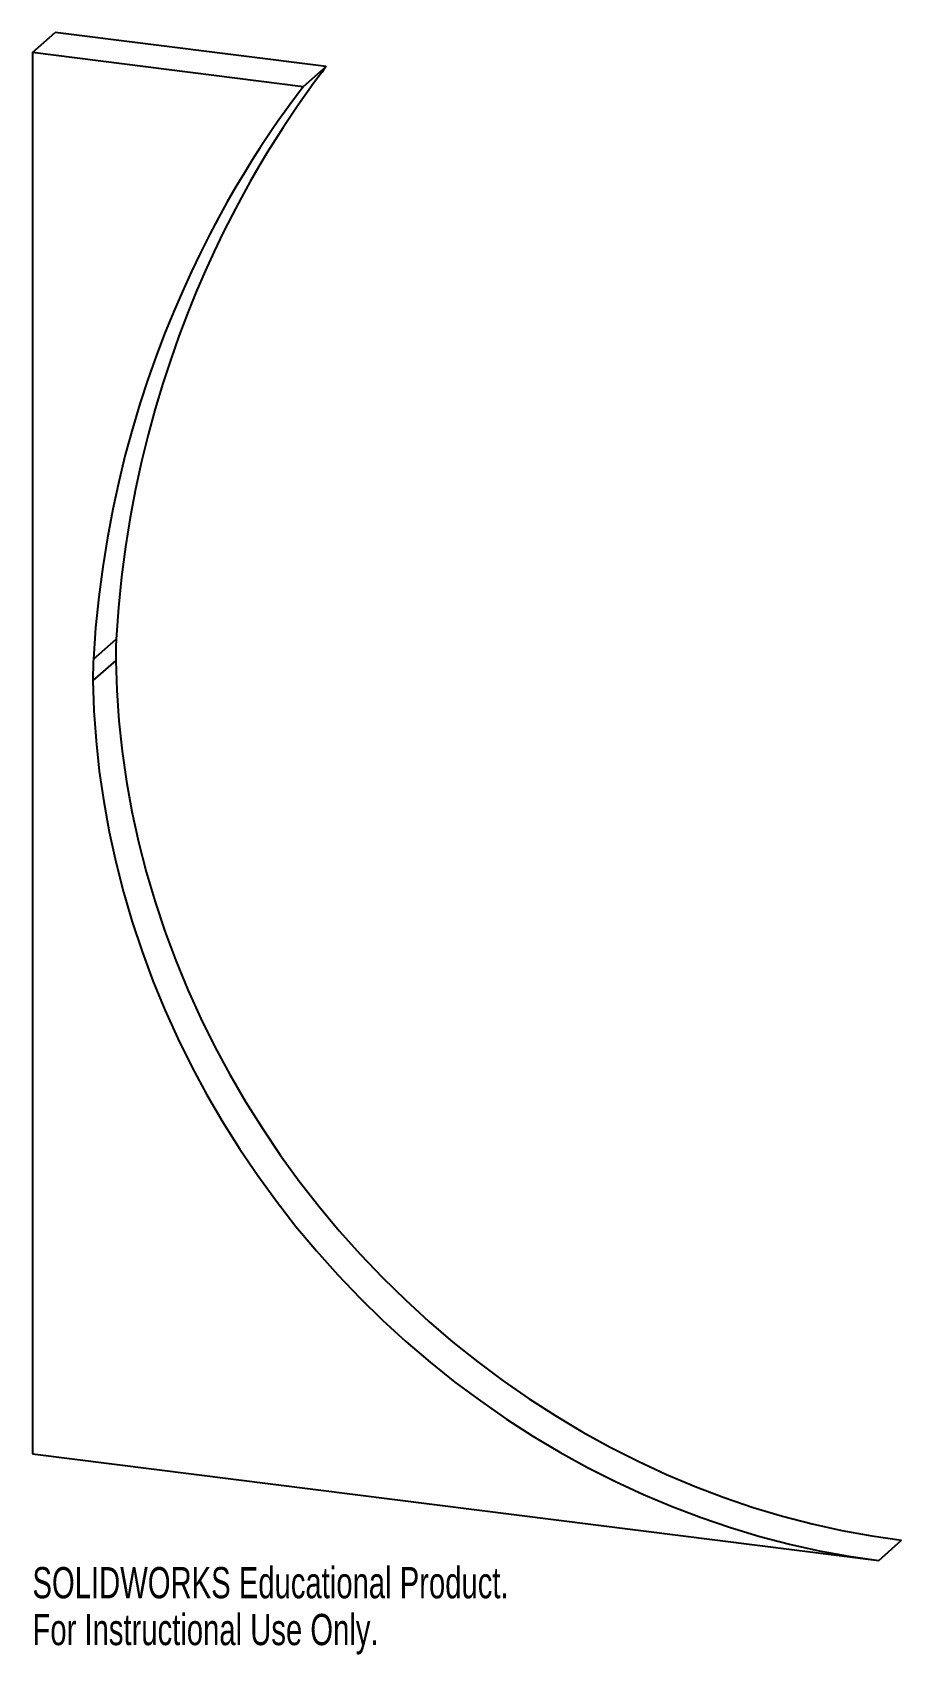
# Paper-space layout '_Dimetric' of a CAD drawing. Header units: millimetres. Extents: x -69 to 65, y -134 to 117.
import ezdxf

# ---------------------------------------------------------------- set-up
doc = ezdxf.new("R2010")
doc.units = ezdxf.units.MM
doc.styles.add('SLDTEXTSTYLE0', font='TXT', dxfattribs={"width": 0.7})

psp = doc.layouts.new('_Dimetric')

# ---------------------------------------------------------------- linework, layer by layer
at = {"color": 7, "linetype": 'Continuous', "lineweight": 25}
for p, q in [((-69.01, 113.55), (-65.48, 116.67)), ((-23.58, 111.39), (-65.48, 116.67)), ((-69.01, 113.55), (-69.01, -103.29)), ((-27.12, 108.28), (-69.01, 113.55)), ((-23.58, 111.39), (-27.12, 108.28)), ((-59.58, 19.67), (-56.04, 22.79)), ((-56.11, 19.5), (-59.65, 16.38)), ((-69.01, -103.29), (61.94, -119.79)), ((61.94, -119.79), (65.48, -116.67))]:
    psp.add_line(p, q, dxfattribs=at)
at = {"color": 7, "linetype": 'Continuous', "lineweight": 25, "flags": 128}
for points in [[(-56.11, 19.5), (-55.96, 14.83), (-55.63, 10.15), (-55.13, 5.46), (-54.46, 0.77), (-53.61, -3.91), (-52.59, -8.58), (-51.4, -13.23), (-50.04, -17.85), (-48.51, -22.43), (-46.82, -26.97), (-44.97, -31.47), (-42.96, -35.91), (-40.79, -40.3), (-38.47, -44.61), (-36, -48.85), (-33.38, -53.02), (-30.63, -57.1), (-27.73, -61.08), (-24.7, -64.98), (-21.53, -68.77), (-18.25, -72.45), (-14.84, -76.02), (-11.31, -79.47), (-7.68, -82.79), (-3.94, -85.99), (-0.1, -89.06), (3.84, -91.99), (7.86, -94.78), (11.97, -97.43), (16.15, -99.92), (20.41, -102.26), (24.73, -104.45), (29.1, -106.48), (33.54, -108.34), (38.01, -110.05), (42.53, -111.58), (47.08, -112.94), (51.66, -114.14), (56.25, -115.16), (60.86, -116), (65.48, -116.67)], [(-59.65, 16.38), (-59.5, 11.71), (-59.17, 7.03), (-58.67, 2.34), (-57.99, -2.35), (-57.14, -7.03), (-56.12, -11.7), (-54.93, -16.35), (-53.57, -20.96), (-52.05, -25.55), (-50.36, -30.09), (-48.51, -34.59), (-46.49, -39.03), (-44.33, -43.41), (-42.01, -47.73), (-39.54, -51.97), (-36.92, -56.14), (-34.16, -60.21), (-31.26, -64.2), (-28.23, -68.09), (-25.07, -71.88), (-21.78, -75.57), (-18.37, -79.13), (-14.85, -82.59), (-11.21, -85.91), (-7.47, -89.11), (-3.63, -92.18), (0.3, -95.11), (4.32, -97.9), (8.43, -100.54), (12.62, -103.04), (16.87, -105.38), (21.19, -107.57), (25.57, -109.6), (30, -111.46), (34.48, -113.16), (38.99, -114.7), (43.54, -116.06), (48.12, -117.25), (52.72, -118.28), (57.33, -119.12), (61.94, -119.79)]]:
    psp.add_lwpolyline(points, dxfattribs=at)
at = {"color": 7, "linetype": 'Continuous', "lineweight": 25}
for centre in [(-8.98, 20.16), (-12.51, 17.04)]:
    psp.add_arc(centre, 47.14, 176.7995, 180.802, dxfattribs=at)
for points in [[(-23.58, 111.39), (-25.64, 108.35), (-53.09, 75.48), (-56.04, 22.79)], [(-27.12, 108.28), (-29.18, 105.23), (-56.63, 72.36), (-59.58, 19.67)]]:
    psp.add_open_spline(points, degree=3, dxfattribs=at)

# ---------------------------------------------------------------- texts
at = {"color": 7, "linetype": 'Continuous', "char_height": 4.8336, "attachment_point": 1, "style": 'SLDTEXTSTYLE0'}
for s, insert in [('SOLIDWORKS Educational Product.', (-69.01, -120.81)), ('For Instructional Use Only.', (-69.01, -128.06))]:
    psp.add_mtext(s, dxfattribs=dict(at, insert=insert))

doc.saveas('drawing.dxf')
